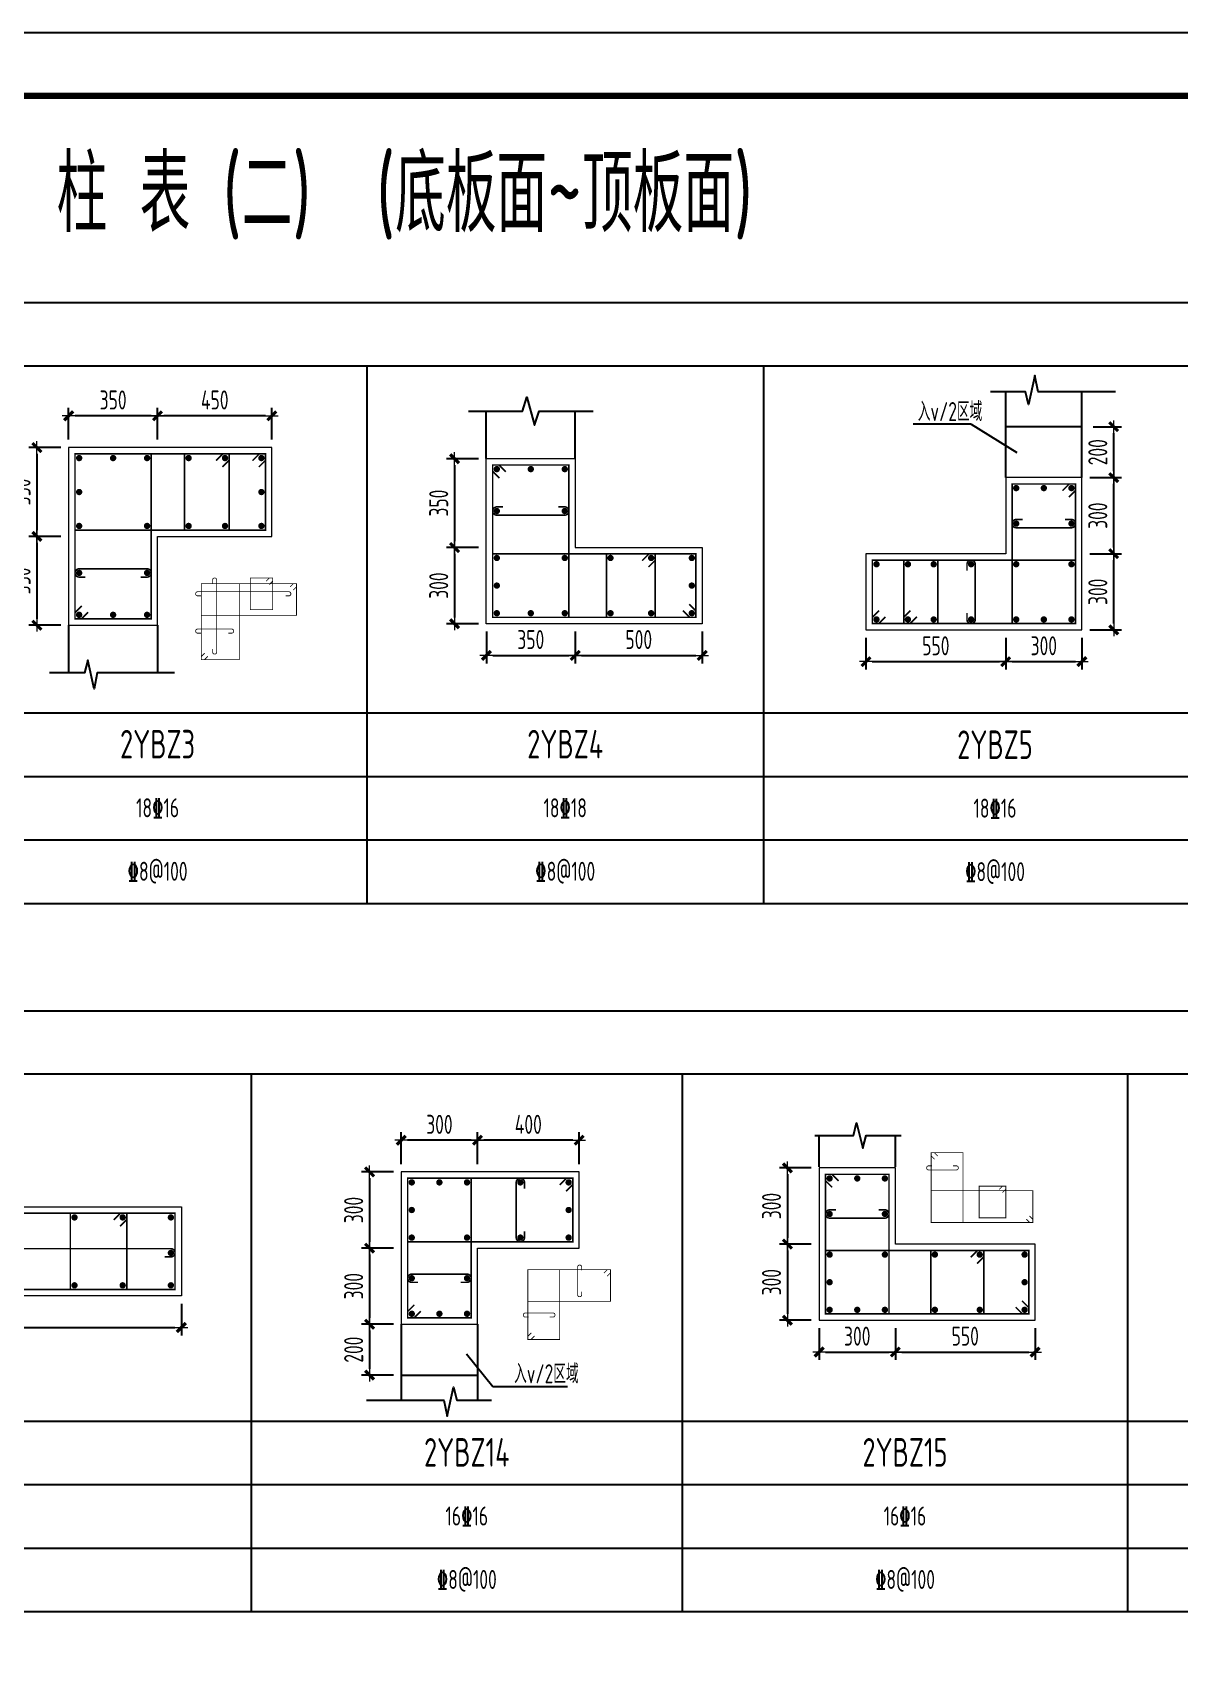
# Model space of a CAD drawing. Extents: x 292423 to 376523, y 106557 to 361882.
# Drawn here: x 329941 to 348001, y 271032 to 296574 of the extents above; entities that cross this region are included whole.
import ezdxf
from ezdxf.enums import TextEntityAlignment as Align

# ---------------------------------------------------------------- set-up
doc = ezdxf.new("R2010")
doc.units = 0
doc.header["$LTSCALE"] = 1000
doc.layers.get('0').update_dxf_attribs({"linetype": 'CONTINUOUS'})
doc.layers.get('Defpoints').update_dxf_attribs({"linetype": 'CONTINUOUS'})
for name, color, linetype in [('1508', 2, 'CONTINUOUS'), ('Note', 7, 'CONTINUOUS'), ('TAB', 7, 'CONTINUOUS'), ('TEXT', 7, 'CONTINUOUS'), ('THIN', 7, 'CONTINUOUS'), ('tk', 7, 'CONTINUOUS')]:
    doc.layers.add(name, color=color, linetype=linetype)
for name, color, linetype, lineweight in [('REIN', 6, 'CONTINUOUS', 18), ('Z-柱大样外框', 7, 'ByLayer', 18), ('Z-详图标注', 3, 'CONTINUOUS', 18)]:
    doc.layers.add(name, color=color, linetype=linetype, lineweight=lineweight)
doc.styles.get("Standard").update_dxf_attribs({"font": 'tssdeng.shx', "width": 0.7, "bigfont": 'tssdchn.shx'})
doc.styles.add('TCCAD_Dimension', font='Tssdeng.shx', dxfattribs={"width": 0.7, "bigfont": 'tssdchn.shx'})
doc.dimstyles.new('TCCAD_25_100', dxfattribs={"dimtxt": 300, "dimasz": 100, "dimexe": 125, "dimexo": 125, "dimgap": 100, "dimtad": 1, "dimdec": 0, "dimlfac": 0.25, "dimzin": 0, "dimdsep": 46, "dimtxsty": 'TCCAD_Dimension', "dimblk": '_TCDBK25_100', "dimcen": 0, "dimclrt": 7, "dimadec": 0, "dimazin": 0, "dimtfac": 1, "dimtdec": 0, "dimtix": 1, "dimtmove": 2, "dimatfit": 3, "dimfxl": 1, "dimtolj": 1, "dimtzin": 0, "dimarcsym": 0})

# ---------------------------------------------------------------- blocks, each defined once
blk = doc.blocks.new('_TCDBK25_100')
blk.add_line((-1, 0), (1, 0))
at = {"const_width": 0.5}
blk.add_lwpolyline([(-0.7, -0.7), (0.7, 0.7)], dxfattribs=at)
blk = doc.blocks.new('*D370')
at = {"layer": 'Defpoints', "color": 0}
for p in [(331911, 290533), (331911, 290033), (333711, 290033)]:
    blk.add_point(p, dxfattribs=at)
at = {"layer": 'Z-详图标注', "color": 0, "lineweight": -2}
for p, q in [((331911, 290158), (331911, 290658)), ((333611, 290533), (332011, 290533)), ((333711, 290158), (333711, 290658))]:
    blk.add_line(p, q, dxfattribs=at)
at = {"layer": 'Z-详图标注', "color": 0, "lineweight": -2, "xscale": 100, "yscale": 100, "zscale": 100, "rotation": 180}
blk.add_blockref('_TCDBK25_100', (331911, 290533), dxfattribs=at)
at = {"layer": 'Z-详图标注', "color": 0, "lineweight": -2, "xscale": 100, "yscale": 100, "zscale": 100}
blk.add_blockref('_TCDBK25_100', (333711, 290533), dxfattribs=at)
at = {"layer": 'Z-详图标注', "color": 7, "insert": (332811, 290783), "char_height": 300, "attachment_point": 5, "style": 'TCCAD_Dimension'}
blk.add_mtext('\\A1;450', dxfattribs=at)
blk = doc.blocks.new('*D371')
at = {"layer": 'Defpoints', "color": 0}
for p in [(330511, 290533), (330511, 290033), (331911, 290033)]:
    blk.add_point(p, dxfattribs=at)
at = {"layer": 'Z-详图标注', "color": 0, "lineweight": -2}
for p, q in [((330511, 290158), (330511, 290658)), ((331811, 290533), (330611, 290533)), ((331911, 290158), (331911, 290658))]:
    blk.add_line(p, q, dxfattribs=at)
at = {"layer": 'Z-详图标注', "color": 0, "lineweight": -2, "xscale": 100, "yscale": 100, "zscale": 100, "rotation": 180}
blk.add_blockref('_TCDBK25_100', (330511, 290533), dxfattribs=at)
at = {"layer": 'Z-详图标注', "color": 0, "lineweight": -2, "xscale": 100, "yscale": 100, "zscale": 100}
blk.add_blockref('_TCDBK25_100', (331911, 290533), dxfattribs=at)
at = {"layer": 'Z-详图标注', "color": 7, "insert": (331211, 290783), "char_height": 300, "attachment_point": 5, "style": 'TCCAD_Dimension'}
blk.add_mtext('\\A1;350', dxfattribs=at)
blk = doc.blocks.new('*D372')
at = {"layer": 'Defpoints', "color": 0}
for p in [(330511, 290033), (330011, 288633), (330511, 288633)]:
    blk.add_point(p, dxfattribs=at)
at = {"layer": 'Z-详图标注', "color": 0, "lineweight": -2}
for p, q in [((330386, 290033), (329886, 290033)), ((330011, 289933), (330011, 288733)), ((330386, 288633), (329886, 288633))]:
    blk.add_line(p, q, dxfattribs=at)
at = {"layer": 'Z-详图标注', "color": 0, "lineweight": -2, "xscale": 100, "yscale": 100, "zscale": 100}
for p, rotation in [((330011, 290033), 90), ((330011, 288633), 270)]:
    blk.add_blockref('_TCDBK25_100', p, dxfattribs=dict(at, rotation=rotation))
at = {"layer": 'Z-详图标注', "color": 7, "insert": (329761, 289333), "char_height": 300, "attachment_point": 5, "rotation": 90, "style": 'TCCAD_Dimension'}
blk.add_mtext('\\A1;350', dxfattribs=at)
blk = doc.blocks.new('*D373')
at = {"layer": 'Defpoints', "color": 0}
for p in [(330511, 288633), (330011, 287233), (330511, 287233)]:
    blk.add_point(p, dxfattribs=at)
at = {"layer": 'Z-详图标注', "color": 0, "lineweight": -2}
for p, q in [((330386, 288633), (329886, 288633)), ((330011, 288533), (330011, 287333)), ((330386, 287233), (329886, 287233))]:
    blk.add_line(p, q, dxfattribs=at)
at = {"layer": 'Z-详图标注', "color": 0, "lineweight": -2, "xscale": 100, "yscale": 100, "zscale": 100}
for p, rotation in [((330011, 288633), 90), ((330011, 287233), 270)]:
    blk.add_blockref('_TCDBK25_100', p, dxfattribs=dict(at, rotation=rotation))
at = {"layer": 'Z-详图标注', "color": 7, "insert": (329761, 287933), "char_height": 300, "attachment_point": 5, "rotation": 90, "style": 'TCCAD_Dimension'}
blk.add_mtext('\\A1;350', dxfattribs=at)
blk = doc.blocks.new('*D374')
at = {"layer": 'Defpoints', "color": 0}
for p in [(337087, 289858), (336587, 288458), (337087, 288458)]:
    blk.add_point(p, dxfattribs=at)
at = {"layer": 'Z-详图标注', "color": 0, "lineweight": -2}
for p, q in [((336962, 289858), (336462, 289858)), ((336587, 289758), (336587, 288558)), ((336962, 288458), (336462, 288458))]:
    blk.add_line(p, q, dxfattribs=at)
at = {"layer": 'Z-详图标注', "color": 0, "lineweight": -2, "xscale": 100, "yscale": 100, "zscale": 100}
for p, rotation in [((336587, 289858), 90), ((336587, 288458), 270)]:
    blk.add_blockref('_TCDBK25_100', p, dxfattribs=dict(at, rotation=rotation))
at = {"layer": 'Z-详图标注', "color": 7, "insert": (336337, 289158), "char_height": 300, "attachment_point": 5, "rotation": 90, "style": 'TCCAD_Dimension'}
blk.add_mtext('\\A1;350', dxfattribs=at)
blk = doc.blocks.new('*D375')
at = {"layer": 'Defpoints', "color": 0}
for p in [(337087, 288458), (336587, 287258), (337087, 287258)]:
    blk.add_point(p, dxfattribs=at)
at = {"layer": 'Z-详图标注', "color": 0, "lineweight": -2}
for p, q in [((336962, 288458), (336462, 288458)), ((336587, 288358), (336587, 287358)), ((336962, 287258), (336462, 287258))]:
    blk.add_line(p, q, dxfattribs=at)
at = {"layer": 'Z-详图标注', "color": 0, "lineweight": -2, "xscale": 100, "yscale": 100, "zscale": 100}
for p, rotation in [((336587, 288458), 90), ((336587, 287258), 270)]:
    blk.add_blockref('_TCDBK25_100', p, dxfattribs=dict(at, rotation=rotation))
at = {"layer": 'Z-详图标注', "color": 7, "insert": (336337, 287858), "char_height": 300, "attachment_point": 5, "rotation": 90, "style": 'TCCAD_Dimension'}
blk.add_mtext('\\A1;300', dxfattribs=at)
blk = doc.blocks.new('*D376')
at = {"layer": 'Defpoints', "color": 0}
for p in [(337087, 287258), (338487, 287258), (338487, 286758)]:
    blk.add_point(p, dxfattribs=at)
at = {"layer": 'Z-详图标注', "color": 0, "lineweight": -2}
for p, q in [((337087, 287133), (337087, 286633)), ((338487, 287133), (338487, 286633)), ((337187, 286758), (338387, 286758))]:
    blk.add_line(p, q, dxfattribs=at)
at = {"layer": 'Z-详图标注', "color": 0, "lineweight": -2, "xscale": 100, "yscale": 100, "zscale": 100, "rotation": 180}
blk.add_blockref('_TCDBK25_100', (337087, 286758), dxfattribs=at)
at = {"layer": 'Z-详图标注', "color": 0, "lineweight": -2, "xscale": 100, "yscale": 100, "zscale": 100}
blk.add_blockref('_TCDBK25_100', (338487, 286758), dxfattribs=at)
at = {"layer": 'Z-详图标注', "color": 7, "insert": (337787, 287008), "char_height": 300, "attachment_point": 5, "style": 'TCCAD_Dimension'}
blk.add_mtext('\\A1;350', dxfattribs=at)
blk = doc.blocks.new('*D377')
at = {"layer": 'Defpoints', "color": 0}
for p in [(338487, 287258), (340487, 287258), (340487, 286758)]:
    blk.add_point(p, dxfattribs=at)
at = {"layer": 'Z-详图标注', "color": 0, "lineweight": -2}
for p, q in [((338487, 287133), (338487, 286633)), ((340487, 287133), (340487, 286633)), ((338587, 286758), (340387, 286758))]:
    blk.add_line(p, q, dxfattribs=at)
at = {"layer": 'Z-详图标注', "color": 0, "lineweight": -2, "xscale": 100, "yscale": 100, "zscale": 100, "rotation": 180}
blk.add_blockref('_TCDBK25_100', (338487, 286758), dxfattribs=at)
at = {"layer": 'Z-详图标注', "color": 0, "lineweight": -2, "xscale": 100, "yscale": 100, "zscale": 100}
blk.add_blockref('_TCDBK25_100', (340487, 286758), dxfattribs=at)
at = {"layer": 'Z-详图标注', "color": 7, "insert": (339487, 287008), "char_height": 300, "attachment_point": 5, "style": 'TCCAD_Dimension'}
blk.add_mtext('\\A1;500', dxfattribs=at)
blk = doc.blocks.new('*D378')
at = {"layer": 'Defpoints', "color": 0}
for p in [(343064, 287160), (345264, 287160), (345264, 286660)]:
    blk.add_point(p, dxfattribs=at)
at = {"layer": 'Z-详图标注', "color": 0, "lineweight": -2}
for p, q in [((343064, 287035), (343064, 286535)), ((345264, 287035), (345264, 286535)), ((343164, 286660), (345164, 286660))]:
    blk.add_line(p, q, dxfattribs=at)
at = {"layer": 'Z-详图标注', "color": 0, "lineweight": -2, "xscale": 100, "yscale": 100, "zscale": 100, "rotation": 180}
blk.add_blockref('_TCDBK25_100', (343064, 286660), dxfattribs=at)
at = {"layer": 'Z-详图标注', "color": 0, "lineweight": -2, "xscale": 100, "yscale": 100, "zscale": 100}
blk.add_blockref('_TCDBK25_100', (345264, 286660), dxfattribs=at)
at = {"layer": 'Z-详图标注', "color": 7, "insert": (344164, 286910), "char_height": 300, "attachment_point": 5, "style": 'TCCAD_Dimension'}
blk.add_mtext('\\A1;550', dxfattribs=at)
blk = doc.blocks.new('*D379')
at = {"layer": 'Defpoints', "color": 0}
for p in [(345264, 287160), (346464, 287160), (346464, 286660)]:
    blk.add_point(p, dxfattribs=at)
at = {"layer": 'Z-详图标注', "color": 0, "lineweight": -2}
for p, q in [((345264, 287035), (345264, 286535)), ((346464, 287035), (346464, 286535)), ((345364, 286660), (346364, 286660))]:
    blk.add_line(p, q, dxfattribs=at)
at = {"layer": 'Z-详图标注', "color": 0, "lineweight": -2, "xscale": 100, "yscale": 100, "zscale": 100, "rotation": 180}
blk.add_blockref('_TCDBK25_100', (345264, 286660), dxfattribs=at)
at = {"layer": 'Z-详图标注', "color": 0, "lineweight": -2, "xscale": 100, "yscale": 100, "zscale": 100}
blk.add_blockref('_TCDBK25_100', (346464, 286660), dxfattribs=at)
at = {"layer": 'Z-详图标注', "color": 7, "insert": (345864, 286910), "char_height": 300, "attachment_point": 5, "style": 'TCCAD_Dimension'}
blk.add_mtext('\\A1;300', dxfattribs=at)
blk = doc.blocks.new('*D380')
at = {"layer": 'Defpoints', "color": 0}
for p in [(346464, 288360), (346964, 288360), (346464, 287160)]:
    blk.add_point(p, dxfattribs=at)
at = {"layer": 'Z-详图标注', "color": 0, "lineweight": -2}
for p, q in [((346589, 288360), (347089, 288360)), ((346964, 287260), (346964, 288260)), ((346589, 287160), (347089, 287160))]:
    blk.add_line(p, q, dxfattribs=at)
at = {"layer": 'Z-详图标注', "color": 0, "lineweight": -2, "xscale": 100, "yscale": 100, "zscale": 100}
for p, rotation in [((346964, 288360), 90), ((346964, 287160), 270)]:
    blk.add_blockref('_TCDBK25_100', p, dxfattribs=dict(at, rotation=rotation))
at = {"layer": 'Z-详图标注', "color": 7, "insert": (346714, 287760), "char_height": 300, "attachment_point": 5, "rotation": 90, "style": 'TCCAD_Dimension'}
blk.add_mtext('\\A1;300', dxfattribs=at)
blk = doc.blocks.new('*D381')
at = {"layer": 'Defpoints', "color": 0}
for p in [(346464, 289560), (346964, 289560), (346464, 288360)]:
    blk.add_point(p, dxfattribs=at)
at = {"layer": 'Z-详图标注', "color": 0, "lineweight": -2}
for p, q in [((346589, 289560), (347089, 289560)), ((346964, 288460), (346964, 289460)), ((346589, 288360), (347089, 288360))]:
    blk.add_line(p, q, dxfattribs=at)
at = {"layer": 'Z-详图标注', "color": 0, "lineweight": -2, "xscale": 100, "yscale": 100, "zscale": 100}
for p, rotation in [((346964, 289560), 90), ((346964, 288360), 270)]:
    blk.add_blockref('_TCDBK25_100', p, dxfattribs=dict(at, rotation=rotation))
at = {"layer": 'Z-详图标注', "color": 7, "insert": (346714, 288960), "char_height": 300, "attachment_point": 5, "rotation": 90, "style": 'TCCAD_Dimension'}
blk.add_mtext('\\A1;300', dxfattribs=at)
blk = doc.blocks.new('*D405')
at = {"layer": 'Defpoints', "color": 0}
for p in [(325885, 276669), (332285, 276669), (332285, 276169)]:
    blk.add_point(p, dxfattribs=at)
at = {"layer": 'Z-详图标注', "color": 0, "lineweight": -2}
for p, q in [((325885, 276544), (325885, 276044)), ((332285, 276544), (332285, 276044)), ((325985, 276169), (332185, 276169))]:
    blk.add_line(p, q, dxfattribs=at)
at = {"layer": 'Z-详图标注', "color": 0, "lineweight": -2, "xscale": 100, "yscale": 100, "zscale": 100, "rotation": 180}
blk.add_blockref('_TCDBK25_100', (325885, 276169), dxfattribs=at)
at = {"layer": 'Z-详图标注', "color": 0, "lineweight": -2, "xscale": 100, "yscale": 100, "zscale": 100}
blk.add_blockref('_TCDBK25_100', (332285, 276169), dxfattribs=at)
at = {"layer": 'Z-详图标注', "color": 7, "insert": (329085, 276419), "char_height": 300, "attachment_point": 5, "style": 'TCCAD_Dimension'}
blk.add_mtext('\\A1;1600', dxfattribs=at)
blk = doc.blocks.new('*D407')
at = {"layer": 'Defpoints', "color": 0}
for p in [(336948, 279120), (336948, 278620), (338548, 278620)]:
    blk.add_point(p, dxfattribs=at)
at = {"layer": 'Z-详图标注', "color": 0, "lineweight": -2}
for p, q in [((336948, 278745), (336948, 279245)), ((338548, 278745), (338548, 279245)), ((338448, 279120), (337048, 279120))]:
    blk.add_line(p, q, dxfattribs=at)
at = {"layer": 'Z-详图标注', "color": 0, "lineweight": -2, "xscale": 100, "yscale": 100, "zscale": 100, "rotation": 180}
blk.add_blockref('_TCDBK25_100', (336948, 279120), dxfattribs=at)
at = {"layer": 'Z-详图标注', "color": 0, "lineweight": -2, "xscale": 100, "yscale": 100, "zscale": 100}
blk.add_blockref('_TCDBK25_100', (338548, 279120), dxfattribs=at)
at = {"layer": 'Z-详图标注', "color": 7, "insert": (337748, 279370), "char_height": 300, "attachment_point": 5, "style": 'TCCAD_Dimension'}
blk.add_mtext('\\A1;400', dxfattribs=at)
blk = doc.blocks.new('*D408')
at = {"layer": 'Defpoints', "color": 0}
for p in [(335748, 279120), (335748, 278620), (336948, 278620)]:
    blk.add_point(p, dxfattribs=at)
at = {"layer": 'Z-详图标注', "color": 0, "lineweight": -2}
for p, q in [((335748, 278745), (335748, 279245)), ((336948, 278745), (336948, 279245)), ((336848, 279120), (335848, 279120))]:
    blk.add_line(p, q, dxfattribs=at)
at = {"layer": 'Z-详图标注', "color": 0, "lineweight": -2, "xscale": 100, "yscale": 100, "zscale": 100, "rotation": 180}
blk.add_blockref('_TCDBK25_100', (335748, 279120), dxfattribs=at)
at = {"layer": 'Z-详图标注', "color": 0, "lineweight": -2, "xscale": 100, "yscale": 100, "zscale": 100}
blk.add_blockref('_TCDBK25_100', (336948, 279120), dxfattribs=at)
at = {"layer": 'Z-详图标注', "color": 7, "insert": (336348, 279370), "char_height": 300, "attachment_point": 5, "style": 'TCCAD_Dimension'}
blk.add_mtext('\\A1;300', dxfattribs=at)
blk = doc.blocks.new('*D409')
at = {"layer": 'Defpoints', "color": 0}
for p in [(335748, 278620), (335248, 277420), (335748, 277420)]:
    blk.add_point(p, dxfattribs=at)
at = {"layer": 'Z-详图标注', "color": 0, "lineweight": -2}
for p, q in [((335623, 278620), (335123, 278620)), ((335248, 278520), (335248, 277520)), ((335623, 277420), (335123, 277420))]:
    blk.add_line(p, q, dxfattribs=at)
at = {"layer": 'Z-详图标注', "color": 0, "lineweight": -2, "xscale": 100, "yscale": 100, "zscale": 100}
for p, rotation in [((335248, 278620), 90), ((335248, 277420), 270)]:
    blk.add_blockref('_TCDBK25_100', p, dxfattribs=dict(at, rotation=rotation))
at = {"layer": 'Z-详图标注', "color": 7, "insert": (334998, 278020), "char_height": 300, "attachment_point": 5, "rotation": 90, "style": 'TCCAD_Dimension'}
blk.add_mtext('\\A1;300', dxfattribs=at)
blk = doc.blocks.new('*D410')
at = {"layer": 'Defpoints', "color": 0}
for p in [(335748, 277420), (335248, 276220), (335748, 276220)]:
    blk.add_point(p, dxfattribs=at)
at = {"layer": 'Z-详图标注', "color": 0, "lineweight": -2}
for p, q in [((335623, 277420), (335123, 277420)), ((335248, 277320), (335248, 276320)), ((335623, 276220), (335123, 276220))]:
    blk.add_line(p, q, dxfattribs=at)
at = {"layer": 'Z-详图标注', "color": 0, "lineweight": -2, "xscale": 100, "yscale": 100, "zscale": 100}
for p, rotation in [((335248, 277420), 90), ((335248, 276220), 270)]:
    blk.add_blockref('_TCDBK25_100', p, dxfattribs=dict(at, rotation=rotation))
at = {"layer": 'Z-详图标注', "color": 7, "insert": (334998, 276820), "char_height": 300, "attachment_point": 5, "rotation": 90, "style": 'TCCAD_Dimension'}
blk.add_mtext('\\A1;300', dxfattribs=at)
blk = doc.blocks.new('*D411')
at = {"layer": 'Defpoints', "color": 0}
for p in [(342327, 278683), (341827, 277483), (342327, 277483)]:
    blk.add_point(p, dxfattribs=at)
at = {"layer": 'Z-详图标注', "color": 0, "lineweight": -2}
for p, q in [((342202, 278683), (341702, 278683)), ((341827, 278583), (341827, 277583)), ((342202, 277483), (341702, 277483))]:
    blk.add_line(p, q, dxfattribs=at)
at = {"layer": 'Z-详图标注', "color": 0, "lineweight": -2, "xscale": 100, "yscale": 100, "zscale": 100}
for p, rotation in [((341827, 278683), 90), ((341827, 277483), 270)]:
    blk.add_blockref('_TCDBK25_100', p, dxfattribs=dict(at, rotation=rotation))
at = {"layer": 'Z-详图标注', "color": 7, "insert": (341577, 278083), "char_height": 300, "attachment_point": 5, "rotation": 90, "style": 'TCCAD_Dimension'}
blk.add_mtext('\\A1;300', dxfattribs=at)
blk = doc.blocks.new('*D412')
at = {"layer": 'Defpoints', "color": 0}
for p in [(342327, 277483), (341827, 276283), (342327, 276283)]:
    blk.add_point(p, dxfattribs=at)
at = {"layer": 'Z-详图标注', "color": 0, "lineweight": -2}
for p, q in [((342202, 277483), (341702, 277483)), ((341827, 277383), (341827, 276383)), ((342202, 276283), (341702, 276283))]:
    blk.add_line(p, q, dxfattribs=at)
at = {"layer": 'Z-详图标注', "color": 0, "lineweight": -2, "xscale": 100, "yscale": 100, "zscale": 100}
for p, rotation in [((341827, 277483), 90), ((341827, 276283), 270)]:
    blk.add_blockref('_TCDBK25_100', p, dxfattribs=dict(at, rotation=rotation))
at = {"layer": 'Z-详图标注', "color": 7, "insert": (341577, 276883), "char_height": 300, "attachment_point": 5, "rotation": 90, "style": 'TCCAD_Dimension'}
blk.add_mtext('\\A1;300', dxfattribs=at)
blk = doc.blocks.new('*D413')
at = {"layer": 'Defpoints', "color": 0}
for p in [(342327, 276283), (343527, 276283), (343527, 275783)]:
    blk.add_point(p, dxfattribs=at)
at = {"layer": 'Z-详图标注', "color": 0, "lineweight": -2}
for p, q in [((342327, 276158), (342327, 275658)), ((343527, 276158), (343527, 275658)), ((342427, 275783), (343427, 275783))]:
    blk.add_line(p, q, dxfattribs=at)
at = {"layer": 'Z-详图标注', "color": 0, "lineweight": -2, "xscale": 100, "yscale": 100, "zscale": 100, "rotation": 180}
blk.add_blockref('_TCDBK25_100', (342327, 275783), dxfattribs=at)
at = {"layer": 'Z-详图标注', "color": 0, "lineweight": -2, "xscale": 100, "yscale": 100, "zscale": 100}
blk.add_blockref('_TCDBK25_100', (343527, 275783), dxfattribs=at)
at = {"layer": 'Z-详图标注', "color": 7, "insert": (342927, 276033), "char_height": 300, "attachment_point": 5, "style": 'TCCAD_Dimension'}
blk.add_mtext('\\A1;300', dxfattribs=at)
blk = doc.blocks.new('*D414')
at = {"layer": 'Defpoints', "color": 0}
for p in [(343527, 276283), (345727, 276283), (345727, 275783)]:
    blk.add_point(p, dxfattribs=at)
at = {"layer": 'Z-详图标注', "color": 0, "lineweight": -2}
for p, q in [((343527, 276158), (343527, 275658)), ((345727, 276158), (345727, 275658)), ((343627, 275783), (345627, 275783))]:
    blk.add_line(p, q, dxfattribs=at)
at = {"layer": 'Z-详图标注', "color": 0, "lineweight": -2, "xscale": 100, "yscale": 100, "zscale": 100, "rotation": 180}
blk.add_blockref('_TCDBK25_100', (343527, 275783), dxfattribs=at)
at = {"layer": 'Z-详图标注', "color": 0, "lineweight": -2, "xscale": 100, "yscale": 100, "zscale": 100}
blk.add_blockref('_TCDBK25_100', (345727, 275783), dxfattribs=at)
at = {"layer": 'Z-详图标注', "color": 7, "insert": (344627, 276033), "char_height": 300, "attachment_point": 5, "style": 'TCCAD_Dimension'}
blk.add_mtext('\\A1;550', dxfattribs=at)
blk = doc.blocks.new('*D468')
at = {"layer": 'Defpoints', "color": 0}
for p in [(346516, 290361), (346964, 290361), (346464, 289560)]:
    blk.add_point(p, dxfattribs=at)
at = {"layer": 'Z-详图标注', "color": 0, "lineweight": -2}
for p, q in [((346641, 290361), (347089, 290361)), ((346964, 289660), (346964, 290261)), ((346589, 289560), (347089, 289560))]:
    blk.add_line(p, q, dxfattribs=at)
at = {"layer": 'Z-详图标注', "color": 0, "lineweight": -2, "xscale": 100, "yscale": 100, "zscale": 100}
for p, rotation in [((346964, 290361), 90), ((346964, 289560), 270)]:
    blk.add_blockref('_TCDBK25_100', p, dxfattribs=dict(at, rotation=rotation))
at = {"layer": 'Z-详图标注', "color": 7, "insert": (346714, 289960), "char_height": 300, "attachment_point": 5, "rotation": 90, "style": 'TCCAD_Dimension'}
blk.add_mtext('\\A1;200', dxfattribs=at)
blk = doc.blocks.new('*D469')
at = {"layer": 'Defpoints', "color": 0}
for p in [(335748, 276220), (335248, 275420), (335748, 275420)]:
    blk.add_point(p, dxfattribs=at)
at = {"layer": 'Z-详图标注', "color": 0, "lineweight": -2}
for p, q in [((335623, 276220), (335123, 276220)), ((335248, 276120), (335248, 275520)), ((335623, 275420), (335123, 275420))]:
    blk.add_line(p, q, dxfattribs=at)
at = {"layer": 'Z-详图标注', "color": 0, "lineweight": -2, "xscale": 100, "yscale": 100, "zscale": 100}
for p, rotation in [((335248, 276220), 90), ((335248, 275420), 270)]:
    blk.add_blockref('_TCDBK25_100', p, dxfattribs=dict(at, rotation=rotation))
at = {"layer": 'Z-详图标注', "color": 7, "insert": (334998, 275820), "char_height": 300, "attachment_point": 5, "rotation": 90, "style": 'TCCAD_Dimension'}
blk.add_mtext('\\A1;200', dxfattribs=at)
blk = doc.blocks.new('A1tk')
at = {"layer": 'tk', "color": 5}
blk.add_lwpolyline([(0, 0), (0, 59400), (84100, 59400), (84100, 0)], close=True, dxfattribs=at)
at = {"layer": 'tk', "const_width": 100}
blk.add_lwpolyline([(2500, 1000), (83100, 1000), (83100, 58400), (2500, 58400)], close=True, dxfattribs=at)

msp = doc.modelspace()

# ---------------------------------------------------------------- linework, layer by layer
at = {"layer": 'REIN', "color": 210}
for points, const_width in [([(330817.2, 287438.8), (330711.1, 287332.7), (330611.1, 287332.7), (330611.1, 289932.7), (331811.1, 289932.7), (331811.1, 287332.7), (330611.1, 287332.7), (330611.1, 287432.7), (330717.2, 287538.8)], 25), ([(333405, 289826.6), (333511.1, 289932.7), (333611.1, 289932.7), (333611.1, 288732.7), (330611.1, 288732.7), (330611.1, 289932.7), (333611.1, 289932.7), (333611.1, 289832.7), (333505, 289726.6)], 25), ([(337293, 289552.2), (337186.9, 289658.3), (337186.9, 289758.3), (338386.9, 289758.3), (338386.9, 287358.3), (337186.9, 287358.3), (337186.9, 289758.3), (337286.9, 289758.3), (337393, 289652.2)], 25), ([(346158.3, 289353.4), (346264.3, 289459.5), (346364.3, 289459.5), (346364.3, 287259.5), (345364.3, 287259.5), (345364.3, 289459.5), (346364.3, 289459.5), (346364.3, 289359.5), (346258.3, 289253.4)], 25), ([(340280.9, 287564.4), (340386.9, 287458.3), (340386.9, 287358.3), (337186.9, 287358.3), (337186.9, 288358.3), (340386.9, 288358.3), (340386.9, 287358.3), (340286.9, 287358.3), (340180.9, 287464.4)], 25), ([(343370.4, 287365.6), (343264.3, 287259.5), (343164.3, 287259.5), (343164.3, 288259.5), (346364.3, 288259.5), (346364.3, 287259.5), (343164.3, 287259.5), (343164.3, 287359.5), (343270.4, 287465.6)], 25), ([(332701.8, 286742.8), (332648.8, 286689.7), (332598.8, 286689.7), (332598.8, 287889.7), (333198.8, 287889.7), (333198.8, 286689.7), (332598.8, 286689.7), (332598.8, 286739.7), (332651.8, 286792.8)], 12.5), ([(333995.8, 287836.7), (334048.8, 287889.7), (334098.8, 287889.7), (334098.8, 287389.7), (332598.8, 287389.7), (332598.8, 287889.7), (334098.8, 287889.7), (334098.8, 287839.7), (334045.8, 287786.7)], 12.5), ([(344144.3, 278821.1), (344091.2, 278874.1), (344091.2, 278924.1), (344591.2, 278924.1), (344591.2, 277824.1), (344091.2, 277824.1), (344091.2, 278924.1), (344141.2, 278924.1), (344194.3, 278871.1)], 12.5), ([(336053.9, 276426.5), (335947.8, 276320.4), (335847.8, 276320.4), (335847.8, 278520.4), (336847.8, 278520.4), (336847.8, 276320.4), (335847.8, 276320.4), (335847.8, 276420.4), (335953.9, 276526.5)], 25), ([(338241.7, 278414.3), (338347.8, 278520.4), (338447.8, 278520.4), (338447.8, 277520.4), (335847.8, 277520.4), (335847.8, 278520.4), (338447.8, 278520.4), (338447.8, 278420.4), (338341.7, 278314.3)], 25), ([(342533.1, 278376.6), (342427, 278482.7), (342427, 278582.7), (343427, 278582.7), (343427, 276382.7), (342427, 276382.7), (342427, 278582.7), (342527, 278582.7), (342633.1, 278476.6)], 25), ([(345638.2, 277927.1), (345691.2, 277874.1), (345691.2, 277824.1), (344091.2, 277824.1), (344091.2, 278324.1), (345691.2, 278324.1), (345691.2, 277824.1), (345641.2, 277824.1), (345588.2, 277877.1)], 12.5), ([(326091.5, 277762.7), (325985.4, 277868.7), (325985.4, 277968.7), (332185.4, 277968.7), (332185.4, 276768.7), (325985.4, 276768.7), (325985.4, 277968.7), (326085.4, 277968.7), (326191.5, 277862.7)], 25), ([(345521, 276588.7), (345627, 276482.7), (345627, 276382.7), (342427, 276382.7), (342427, 277382.7), (345627, 277382.7), (345627, 276382.7), (345527, 276382.7), (345421, 276488.7)], 25), ([(337844.2, 276033.9), (337791.2, 275980.8), (337741.2, 275980.8), (337741.2, 277080.8), (338241.2, 277080.8), (338241.2, 275980.8), (337741.2, 275980.8), (337741.2, 276030.8), (337794.2, 276083.9)], 12.5), ([(338938.2, 277027.8), (338991.2, 277080.8), (339041.2, 277080.8), (339041.2, 276580.8), (337741.2, 276580.8), (337741.2, 277080.8), (339041.2, 277080.8), (339041.2, 277030.8), (338988.2, 276977.8)], 12.5)]:
    msp.add_lwpolyline(points, dxfattribs=dict(at, const_width=const_width))
at = {"layer": 'REIN', "color": 6, "const_width": 50}
for points in [[(330651.1, 289867.7, 1), (330701.1, 289867.7, 1)], [(331186.1, 289867.7, 1), (331236.1, 289867.7, 1)], [(331721.1, 289867.7, 1), (331771.1, 289867.7, 1)], [(332374.4, 289867.7, 1), (332424.4, 289867.7, 1)], [(332947.8, 289867.7, 1), (332997.8, 289867.7, 1)], [(333521.1, 289867.7, 1), (333571.1, 289867.7, 1)], [(337226.9, 289693.3, 1), (337276.9, 289693.3, 1)], [(337761.9, 289693.3, 1), (337811.9, 289693.3, 1)], [(338296.9, 289693.3, 1), (338346.9, 289693.3, 1)], [(345404.3, 289394.5, 1), (345454.3, 289394.5, 1)], [(345839.3, 289394.5, 1), (345889.3, 289394.5, 1)], [(346274.3, 289394.5, 1), (346324.3, 289394.5, 1)], [(330651.1, 289332.7, 1), (330701.1, 289332.7, 1)], [(333521.1, 289332.7, 1), (333571.1, 289332.7, 1)], [(337226.9, 289033.3, 1), (337276.9, 289033.3, 1)], [(338296.9, 289033.3, 1), (338346.9, 289033.3, 1)], [(345404.3, 288834.5, 1), (345454.3, 288834.5, 1)], [(346274.3, 288834.5, 1), (346324.3, 288834.5, 1)], [(330651.1, 288797.7, 1), (330701.1, 288797.7, 1)], [(331721.1, 288797.7, 1), (331771.1, 288797.7, 1)], [(332374.4, 288797.7, 1), (332424.4, 288797.7, 1)], [(332947.8, 288797.7, 1), (332997.8, 288797.7, 1)], [(333521.1, 288797.7, 1), (333571.1, 288797.7, 1)], [(337226.9, 288293.3, 1), (337276.9, 288293.3, 1)], [(338296.9, 288293.3, 1), (338346.9, 288293.3, 1)], [(339016.9, 288293.3, 1), (339066.9, 288293.3, 1)], [(339656.9, 288293.3, 1), (339706.9, 288293.3, 1)], [(340296.9, 288293.3, 1), (340346.9, 288293.3, 1)], [(343204.3, 288194.5, 1), (343254.3, 288194.5, 1)], [(343699.4, 288194.5, 1), (343749.4, 288194.5, 1)], [(344105.2, 288194.5, 1), (344155.2, 288194.5, 1)], [(344694.3, 288194.5, 1), (344744.3, 288194.5, 1)], [(345404.3, 288194.5, 1), (345454.3, 288194.5, 1)], [(346274.3, 288194.5, 1), (346324.3, 288194.5, 1)], [(330651.1, 288057.7, 1), (330701.1, 288057.7, 1)], [(331721.1, 288057.7, 1), (331771.1, 288057.7, 1)], [(337226.9, 287858.3, 1), (337276.9, 287858.3, 1)], [(340296.9, 287858.3, 1), (340346.9, 287858.3, 1)], [(330651.1, 287397.7, 1), (330701.1, 287397.7, 1)], [(331186.1, 287397.7, 1), (331236.1, 287397.7, 1)], [(331721.1, 287397.7, 1), (331771.1, 287397.7, 1)], [(337226.9, 287423.3, 1), (337276.9, 287423.3, 1)], [(337761.9, 287423.3, 1), (337811.9, 287423.3, 1)], [(338296.9, 287423.3, 1), (338346.9, 287423.3, 1)], [(339016.9, 287423.3, 1), (339066.9, 287423.3, 1)], [(339656.9, 287423.3, 1), (339706.9, 287423.3, 1)], [(340296.9, 287423.3, 1), (340346.9, 287423.3, 1)], [(343204.3, 287324.5, 1), (343254.3, 287324.5, 1)], [(343699.4, 287324.5, 1), (343749.4, 287324.5, 1)], [(344105.2, 287324.5, 1), (344155.2, 287324.5, 1)], [(344694.3, 287324.5, 1), (344744.3, 287324.5, 1)], [(345404.3, 287324.5, 1), (345454.3, 287324.5, 1)], [(345839.3, 287324.5, 1), (345889.3, 287324.5, 1)], [(346274.3, 287324.5, 1), (346324.3, 287324.5, 1)], [(335887.8, 278455.4, 1), (335937.8, 278455.4, 1)], [(336322.8, 278455.4, 1), (336372.8, 278455.4, 1)], [(336757.8, 278455.4, 1), (336807.8, 278455.4, 1)], [(337597.8, 278455.4, 1), (337647.8, 278455.4, 1)], [(338357.8, 278455.4, 1), (338407.8, 278455.4, 1)], [(342467, 278517.7, 1), (342517, 278517.7, 1)], [(342902, 278517.7, 1), (342952, 278517.7, 1)], [(343337, 278517.7, 1), (343387, 278517.7, 1)], [(330577.9, 277903.7, 1), (330627.9, 277903.7, 1)], [(331336.7, 277903.7, 1), (331386.7, 277903.7, 1)], [(332095.4, 277903.7, 1), (332145.4, 277903.7, 1)], [(335887.8, 278020.4, 1), (335937.8, 278020.4, 1)], [(338357.8, 278020.4, 1), (338407.8, 278020.4, 1)], [(342467, 277957.7, 1), (342517, 277957.7, 1)], [(343337, 277957.7, 1), (343387, 277957.7, 1)], [(332095.4, 277344.1, 1), (332145.4, 277344.1, 1)], [(335887.8, 277585.4, 1), (335937.8, 277585.4, 1)], [(336757.8, 277585.4, 1), (336807.8, 277585.4, 1)], [(337597.8, 277585.4, 1), (337647.8, 277585.4, 1)], [(338357.8, 277585.4, 1), (338407.8, 277585.4, 1)], [(342467, 277317.7, 1), (342517, 277317.7, 1)], [(343337, 277317.7, 1), (343387, 277317.7, 1)], [(344123.7, 277317.7, 1), (344173.7, 277317.7, 1)], [(344830.4, 277317.7, 1), (344880.4, 277317.7, 1)], [(345537, 277317.7, 1), (345587, 277317.7, 1)], [(330577.9, 276833.7, 1), (330627.9, 276833.7, 1)], [(331336.7, 276833.7, 1), (331386.7, 276833.7, 1)], [(332095.4, 276833.7, 1), (332145.4, 276833.7, 1)], [(335887.8, 276945.4, 1), (335937.8, 276945.4, 1)], [(336757.8, 276945.4, 1), (336807.8, 276945.4, 1)], [(342467, 276882.7, 1), (342517, 276882.7, 1)], [(345537, 276882.7, 1), (345587, 276882.7, 1)], [(335887.8, 276385.4, 1), (335937.8, 276385.4, 1)], [(336322.8, 276385.4, 1), (336372.8, 276385.4, 1)], [(336757.8, 276385.4, 1), (336807.8, 276385.4, 1)], [(342467, 276447.7, 1), (342517, 276447.7, 1)], [(342902, 276447.7, 1), (342952, 276447.7, 1)], [(343337, 276447.7, 1), (343387, 276447.7, 1)], [(344123.7, 276447.7, 1), (344173.7, 276447.7, 1)], [(344830.4, 276447.7, 1), (344880.4, 276447.7, 1)], [(345537, 276447.7, 1), (345587, 276447.7, 1)]]:
    msp.add_lwpolyline(points, format="xyb", close=True, dxfattribs=at)
at = {"layer": 'REIN', "color": 6}
for points, const_width in [([(332831.7, 289826.6), (332937.8, 289932.7), (333037.8, 289932.7), (333037.8, 288732.7), (332334.4, 288732.7), (332334.4, 289932.7), (333037.8, 289932.7), (333037.8, 289832.7), (332931.7, 289726.6)], 25), ([(339540.9, 288252.2), (339646.9, 288358.3), (339746.9, 288358.3), (339746.9, 287358.3), (338976.9, 287358.3), (338976.9, 288358.3), (339746.9, 288358.3), (339746.9, 288258.3), (339640.9, 288152.2)], 25), ([(343865.4, 287365.6), (343759.4, 287259.5), (343659.4, 287259.5), (343659.4, 288259.5), (344195.2, 288259.5), (344195.2, 287259.5), (343659.4, 287259.5), (343659.4, 287359.5), (343765.4, 287465.6)], 25), ([(333619.9, 287925.9), (333673, 287978.9), (333723, 287978.9), (333723, 287478.9), (333371.3, 287478.9), (333371.3, 287978.9), (333723, 287978.9), (333723, 287928.9), (333669.9, 287875.9)], 12.5), ([(345162.4, 278343.6), (345215.4, 278396.6), (345265.4, 278396.6), (345265.4, 277896.6), (344847.1, 277896.6), (344847.1, 278396.6), (345265.4, 278396.6), (345265.4, 278346.6), (345212.4, 278293.6)], 12.5), ([(331220.6, 277862.7), (331326.7, 277968.7), (331426.7, 277968.7), (331426.7, 276768.7), (330537.9, 276768.7), (330537.9, 277968.7), (331426.7, 277968.7), (331426.7, 277868.7), (331320.6, 277762.7)], 25), ([(344714.3, 277276.6), (344820.4, 277382.7), (344920.4, 277382.7), (344920.4, 276382.7), (344083.7, 276382.7), (344083.7, 277382.7), (344920.4, 277382.7), (344920.4, 277282.7), (344814.3, 277176.6)], 25)]:
    msp.add_lwpolyline(points, dxfattribs=dict(at, const_width=const_width))
for points, const_width in [([(338221.9, 289098.3), (338321.9, 289098.3, -1), (338321.9, 288968.3), (337251.9, 288968.3, -1), (337251.9, 289098.3), (337351.9, 289098.3)], 25), ([(346199.3, 288899.5), (346299.3, 288899.5, -1), (346299.3, 288769.5), (345429.3, 288769.5, -1), (345429.3, 288899.5), (345529.3, 288899.5)], 25), ([(330776.1, 287992.7), (330676.1, 287992.7, -1), (330676.1, 288122.7), (331746.1, 288122.7, -1), (331746.1, 287992.7), (331646.1, 287992.7)], 25), ([(344654.3, 288094.5), (344654.3, 288194.5, -1), (344784.3, 288194.5), (344784.3, 287324.5, -1), (344654.3, 287324.5), (344654.3, 287424.5)], 25), ([(332777.1, 287896.4), (332777.1, 287946.4, -1), (332842.1, 287946.4), (332842.1, 286811.4, -1), (332777.1, 286811.4), (332777.1, 286861.4)], 12.5), ([(332592.1, 287696.4), (332542.1, 287696.4, -1), (332542.1, 287761.4), (333977.1, 287761.4, -1), (333977.1, 287696.4), (333927.1, 287696.4)], 12.5), ([(332592.1, 287108.9), (332542.1, 287108.9, -1), (332542.1, 287173.9), (333077.1, 287173.9, -1), (333077.1, 287108.9), (333027.1, 287108.9)], 12.5), ([(344436.2, 278716.6), (344486.2, 278716.6, -1), (344486.2, 278651.6), (344051.2, 278651.6, -1), (344051.2, 278716.6), (344101.2, 278716.6)], 12.5), ([(337687.8, 277685.4), (337687.8, 277585.4, -1), (337557.8, 277585.4), (337557.8, 278455.4, -1), (337687.8, 278455.4), (337687.8, 278355.4)], 25), ([(343262, 278022.7), (343362, 278022.7, -1), (343362, 277892.7), (342492, 277892.7, -1), (342492, 278022.7), (342592, 278022.7)], 25), ([(326150.4, 277281.3), (326050.4, 277281.3, -1), (326050.4, 277411.3), (332120.4, 277411.3, -1), (332120.4, 277281.3), (332020.4, 277281.3)], 25), ([(338588.7, 276735.8), (338588.7, 276685.8, -1), (338523.7, 276685.8), (338523.7, 277120.8, -1), (338588.7, 277120.8), (338588.7, 277070.8)], 12.5), ([(336012.8, 276880.4), (335912.8, 276880.4, -1), (335912.8, 277010.4), (336782.8, 277010.4, -1), (336782.8, 276880.4), (336682.8, 276880.4)], 25), ([(337751.2, 276333.3), (337701.2, 276333.3, -1), (337701.2, 276398.3), (338136.2, 276398.3, -1), (338136.2, 276333.3), (338086.2, 276333.3)], 12.5)]:
    msp.add_lwpolyline(points, format="xyb", dxfattribs=dict(at, const_width=const_width))
at = {"layer": 'TAB'}
for p, q in [((335204.5, 291317.8), (335204.5, 282851.2)), ((341453.1, 291317.8), (341453.1, 282851.2)), ((297191.9, 285851.2), (368099.1, 285851.2)), ((297191.9, 284851.2), (368099.1, 284851.2)), ((297191.9, 283851.2), (368099.1, 283851.2)), ((297191.9, 282851.2), (368099.1, 282851.2)), ((333385.8, 280160.2), (333385.8, 271693.5)), ((340172.7, 280160.2), (340172.7, 271693.5)), ((347183.6, 280160.2), (347183.6, 271693.5)), ((297191.9, 274693.5), (368105.7, 274693.5)), ((297191.9, 273693.5), (368105.7, 273693.5)), ((297191.9, 272693.5), (368105.7, 272693.5)), ((297191.9, 271693.5), (368105.7, 271693.5))]:
    msp.add_line(p, q, dxfattribs=at)
for points in [[(368099.1, 291317.8), (295391.9, 291317.8), (295391.9, 292317.8), (368099.1, 292317.8)], [(368105.7, 280160.2), (295391.9, 280160.2), (295391.9, 281160.2), (368105.7, 281160.2), (368105.7, 271693.5)]]:
    msp.add_lwpolyline(points, dxfattribs=at)
at = {"layer": 'TEXT'}
for p, q in [((344719.1, 290399.8), (343808.7, 290399.8)), ((344719.1, 290399.8), (345440.4, 289954.1)), ((336772.6, 275756.5), (337191.1, 275239.8)), ((337191.1, 275239.8), (338363.9, 275239.8))]:
    msp.add_line(p, q, dxfattribs=at)
at = {"layer": 'THIN'}
for p, q in [((345264.3, 289559.5), (345264.3, 290913.2)), ((346464.3, 289559.5), (346464.3, 290913.2)), ((337086.9, 289858.3), (337086.9, 290605)), ((338486.9, 289858.3), (338486.9, 290605)), ((346464.3, 290360.8), (345264.3, 290360.8)), ((330511.1, 287232.7), (330511.1, 286486)), ((331911.1, 287232.7), (331911.1, 286486)), ((342327, 278700.2), (342327, 279193.2)), ((343527, 278700.2), (343527, 279193.2)), ((335747.8, 276220.4), (335747.8, 275727.4)), ((335747.8, 276220.4), (335747.8, 275026.8)), ((336947.8, 276220.4), (336947.8, 275727.4)), ((336947.8, 276220.4), (336947.8, 275026.8)), ((335747.8, 275420.4), (336947.8, 275420.4))]:
    msp.add_line(p, q, dxfattribs=at)
for points in [[(346992.9, 290913.2), (345774.6, 290913.2), (345724.6, 291169.7), (345624.6, 290713.2), (345574.6, 290913.2), (345024.6, 290913.2)], [(336806.9, 290605), (337656.9, 290605), (337726.9, 290825), (337846.9, 290385), (337916.9, 290605), (338766.9, 290605)], [(332179.4, 286486), (330961.1, 286486), (330911.1, 286229.5), (330811.1, 286686), (330761.1, 286486), (330211.1, 286486)], [(342257.5, 279193.2), (342867, 279193.2), (342917, 279393.2), (343017, 278993.2), (343067, 279193.2), (343617, 279193.2)], [(335201.6, 275026.8), (336419.9, 275026.8), (336469.9, 274770.3), (336569.9, 275226.8), (336619.9, 275026.8), (337169.9, 275026.8)]]:
    msp.add_lwpolyline(points, dxfattribs=at)
at = {"layer": 'Z-柱大样外框'}
for points in [[(330511.1, 290032.7), (330511.1, 287232.7), (331911.1, 287232.7), (331911.1, 288632.7), (333711.1, 288632.7), (333711.1, 290032.7), (330511.1, 290032.7)], [(337086.9, 287258.3), (337086.9, 289858.3), (338486.9, 289858.3), (338486.9, 288458.3), (340486.9, 288458.3), (340486.9, 287258.3), (337086.9, 287258.3)], [(345264.3, 289559.5), (345264.3, 288359.5), (343064.3, 288359.5), (343064.3, 287159.5), (346464.3, 287159.5), (346464.3, 289559.5)], [(342327, 278682.7), (342327, 276282.7), (345727, 276282.7), (345727, 277482.7), (343527, 277482.7), (343527, 278682.7), (342327, 278682.7)], [(335747.8, 278620.4), (335747.8, 276220.4), (336947.8, 276220.4), (336947.8, 277420.4), (338547.8, 277420.4), (338547.8, 278620.4), (335747.8, 278620.4)], [(325885.4, 278068.7), (332285.4, 278068.7), (332285.4, 276668.7), (325885.4, 276668.7)]]:
    msp.add_lwpolyline(points, close=True, dxfattribs=at)

# ---------------------------------------------------------------- block references
at = {"layer": '1508'}
msp.add_blockref('A1tk', (292422.6, 237173.9), dxfattribs=at)

# ---------------------------------------------------------------- texts
at = {"layer": 'Note', "color": 7, "width": 0.7}
msp.add_text('地 下 室 剪 力 墙 暗 柱 表 (二)  (底板面~顶板面)', height=1200, dxfattribs=at).set_placement((331224.8, 294039), align=Align.MIDDLE)
at = {"layer": 'TAB', "width": 0.7}
for s, height, p in [('2YBZ3', 450, (331910.8, 285359.8)), ('2YBZ4', 450, (338328.8, 285359.8)), ('2YBZ5', 450, (345095.2, 285351.2)), ('18%%13216', 300, (331910.8, 284357)), ('18%%13218', 300, (338328.8, 284357)), ('18%%13216', 300, (345095.2, 284351.2)), ('%%1328@100', 300, (331910.8, 283357)), ('%%1328@100', 300, (338328.8, 283357)), ('%%1328@100', 300, (345095.2, 283351.2)), ('2YBZ14', 450, (336779.2, 274202.2)), ('2YBZ15', 450, (343678.1, 274202.2)), ('16%%13216', 300, (336779.2, 273199.3)), ('16%%13216', 300, (343678.1, 273199.3)), ('%%1328@100', 300, (336779.2, 272199.3)), ('%%1328@100', 300, (343678.1, 272199.3))]:
    msp.add_text(s, height=height, dxfattribs=at).set_placement(p, align=Align.MIDDLE_CENTER)
at = {"layer": 'TEXT', "width": 0.7}
for p in [(343879.2, 290450, 0), (337524, 275289.9, 0)]:
    msp.add_text('入v/2区域', height=300, dxfattribs=at).set_placement(p)

# ---------------------------------------------------------------- dimensions: what is measured, and where the dimension line sits
at = {"layer": 'Z-详图标注'}
for base, p1, p2, angle, picture, middle in [((330511.1, 290532.7), (331911.1, 290032.7), (330511.1, 290032.7), 180, '*D371', (331211.1, 290782.7)), ((331911.1, 290532.7), (333711.1, 290032.7), (331911.1, 290032.7), 180, '*D370', (332811.1, 290782.7)), ((346964.3, 290360.8), (346464.3, 289559.5), (346515.6, 290360.8), 90, '*D468', (346714.3, 289960.2)), ((330011.1, 288632.7), (330511.1, 290032.7), (330511.1, 288632.7), 270, '*D372', (329761.1, 289332.7)), ((336586.9, 288458.3), (337086.9, 289858.3), (337086.9, 288458.3), 270, '*D374', (336336.9, 289158.3)), ((346964.3, 289559.5), (346464.3, 288359.5), (346464.3, 289559.5), 90, '*D381', (346714.3, 288959.5)), ((330011.1, 287232.7), (330511.1, 288632.7), (330511.1, 287232.7), 270, '*D373', (329761.1, 287932.7)), ((336586.9, 287258.3), (337086.9, 288458.3), (337086.9, 287258.3), 270, '*D375', (336336.9, 287858.3)), ((346964.3, 288359.5), (346464.3, 287159.5), (346464.3, 288359.5), 90, '*D380', (346714.3, 287759.5)), ((335747.8, 279120.4), (336947.8, 278620.4), (335747.8, 278620.4), 180, '*D408', (336347.8, 279370.4)), ((336947.8, 279120.4), (338547.8, 278620.4), (336947.8, 278620.4), 180, '*D407', (337747.8, 279370.4)), ((335247.8, 277420.4), (335747.8, 278620.4), (335747.8, 277420.4), 270, '*D409', (334997.8, 278020.4)), ((341827, 277482.7), (342327, 278682.7), (342327, 277482.7), 270, '*D411', (341577, 278082.7)), ((335247.8, 276220.4), (335747.8, 277420.4), (335747.8, 276220.4), 270, '*D410', (334997.8, 276820.4)), ((341827, 276282.7), (342327, 277482.7), (342327, 276282.7), 270, '*D412', (341577, 276882.7)), ((335247.8, 275420.4), (335747.8, 276220.4), (335747.8, 275420.4), 270, '*D469', (334997.8, 275820.4))]:
    dim = msp.add_linear_dim(base=base, p1=p1, p2=p2, angle=angle, dimstyle='TCCAD_25_100', dxfattribs=at)
    dim.commit()
    dim.dimension.update_dxf_attribs({"geometry": picture, "text_midpoint": middle})
for base, p1, p2, picture, middle in [((338486.9, 286758.3), (337086.9, 287258.3), (338486.9, 287258.3), '*D376', (337786.9, 287008.3)), ((340486.9, 286758.3), (338486.9, 287258.3), (340486.9, 287258.3), '*D377', (339486.9, 287008.3)), ((345264.3, 286659.5), (343064.3, 287159.5), (345264.3, 287159.5), '*D378', (344164.3, 286909.5)), ((346464.3, 286659.5), (345264.3, 287159.5), (346464.3, 287159.5), '*D379', (345864.3, 286909.5)), ((332285.4, 276168.7), (325885.4, 276668.7), (332285.4, 276668.7), '*D405', (329085.4, 276418.7)), ((343527, 275782.7), (342327, 276282.7), (343527, 276282.7), '*D413', (342927, 276032.7)), ((345727, 275782.7), (343527, 276282.7), (345727, 276282.7), '*D414', (344627, 276032.7))]:
    dim = msp.add_linear_dim(base=base, p1=p1, p2=p2, dimstyle='TCCAD_25_100', dxfattribs=at)
    dim.commit()
    dim.dimension.update_dxf_attribs({"geometry": picture, "text_midpoint": middle})

doc.saveas('drawing.dxf')
